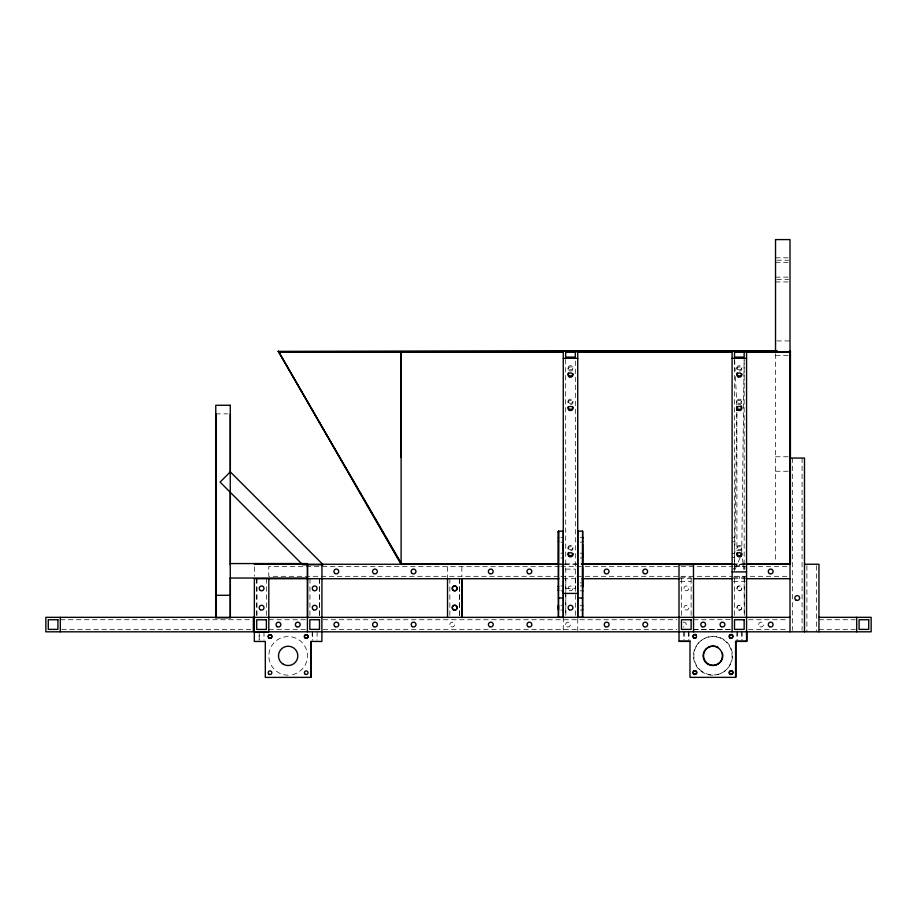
<?xml version="1.0" encoding="UTF-8"?>
<svg xmlns="http://www.w3.org/2000/svg" width="917" height="917" viewBox="0 0 917 917"><rect width="100%" height="100%" fill="white"/><g stroke="black" fill="none" stroke-linecap="round" stroke-linejoin="round"><path stroke-width="0.69" stroke-dasharray="4.58 3.44" d="M741.738 553.559L743.504 409.784M743.527 408.363L744.123 359.957M734.528 569.285L736.855 411.527L736.913 550.716M735.056 569.434L741.108 555.37M775.53 257.815L788.689 257.815M776.848 260.233L788.689 260.233M775.53 262.652L788.689 262.652M775.53 277.129L788.689 277.129M776.848 279.536L788.689 279.536M775.53 281.955L788.689 281.955M776.848 340.941L790.007 340.941M775.53 355.418L788.689 355.418M215.873 413.854L227.714 413.854M775.53 456.769L790.007 456.769M775.53 471.246L788.689 471.246M560.895 537.293L563.313 537.293M580.209 537.293L582.616 537.293M732.087 537.614L734.506 537.614M732.087 541.798L734.506 541.798M580.197 542.119L582.616 542.119M560.895 542.119L563.313 542.119M560.883 553.169L563.29 553.169M580.186 553.169L582.593 553.169M732.087 553.49L734.506 553.49M732.087 557.674L734.506 557.674M560.883 557.995L563.29 557.995M580.186 557.995L582.593 557.995M559.989 563.944L564.287 563.944M565.457 563.944L577.16 563.944M733.164 563.944L745.51 563.944M559.989 564.242L564.287 564.242M564.585 564.242L577.16 564.242M732.087 564.242L745.51 564.242M732.087 564.654L745.349 564.677M734.506 565.835L744.157 565.835L745.12 568.265M559.462 566.66L268.761 566.66L268.761 576.312L559.462 576.312M560.883 566.66L583.797 566.66M585.229 566.66L679.738 566.66M681.171 566.66L732.729 566.66M734.162 566.66L788.574 566.66M565.674 569.113L575.326 569.113M560.883 576.312L583.797 576.312M585.229 576.312L679.738 576.312M681.171 576.312L732.729 576.312M734.162 576.312L790.007 576.312M680.414 577.217L690.948 577.217M733.497 577.217L745.349 577.217M563.267 578.719L577.836 578.719M679.05 578.719L693.573 578.719M733.405 578.719L746.667 578.719M680.322 581.538L690.845 581.538M733.405 581.538L745.257 581.538M580.152 582.845L582.57 582.845M560.86 585.963L563.267 585.963M580.163 585.963L582.582 585.963M565.674 588.565L575.326 588.565L575.326 359.418M560.86 590.789L563.267 590.789M580.163 590.789L582.582 590.789M560.86 605.266L563.267 605.266M580.163 605.266L582.582 605.266M580.163 610.092L582.582 610.092M560.86 610.092L563.267 610.092M60.327 619.743L251.957 619.743M268.807 619.743L307.459 619.743M323.22 619.743L676.884 619.743M693.539 619.743L730.757 619.686M748.478 619.743L788.574 619.743M818.961 619.743L855.274 619.743M693.573 629.349L730.757 629.349M61.76 629.394L251.957 629.394M268.807 629.394L307.459 629.394M323.22 629.394L676.884 629.394M693.539 629.394L730.711 629.394M748.478 629.394L788.574 629.394M818.961 629.394L855.274 629.394M733.543 568.288L734.506 570.706M742.483 558.831L743.974 569.388M734.632 359.9L735.17 371.041M735.445 376.612L736.913 407.263M816.554 565.651L816.554 631.813M806.903 565.651L806.903 631.813M802.077 458.064L802.077 630.392M792.414 458.064L792.414 630.392M775.53 354.008L775.53 561.387M744.306 578.719L744.306 615.903M744.157 359.407L744.157 569.491M744.157 576.312L744.214 615.903M742.117 631.538L742.117 639.814M741.738 367.797L741.738 369.001A2.419 2.086 0 0 1 738.128 370.812A2.419 2.086 0 0 1 738.128 367.19A2.419 2.086 0 0 1 741.738 369.001M741.738 401.233A2.419 2.086 0 0 1 738.128 403.044A2.419 2.086 0 0 1 738.128 399.422A2.419 2.086 0 0 1 741.738 401.233L741.738 402.437A2.419 2.086 0 0 1 738.128 404.248A2.419 2.086 0 0 1 738.128 400.626A2.419 2.086 0 0 1 741.738 402.437M741.738 547.529A2.419 2.086 0 0 1 738.128 549.329A2.419 2.086 0 0 1 738.128 545.718A2.419 2.086 0 0 1 741.738 547.529L741.738 548.733M741.738 631.756L741.738 640.032M739.331 564.242L739.331 566.66M739.331 576.312L739.331 578.719M737.291 631.538L737.291 639.814M736.913 367.797L736.913 369.001M736.913 401.233L736.913 402.437M736.913 631.756L736.913 640.032M734.506 359.407L734.506 569.491M734.655 578.719L734.551 615.903M691.12 578.719L691.12 615.903M689.022 631.584L689.022 639.814M688.656 631.813L688.656 640.043M684.197 631.584L684.197 639.814M683.83 631.813L683.83 640.043M681.469 578.719L681.469 615.903M577.744 618.643L577.744 630.495M575.475 578.719L575.475 615.903M572.919 367.797A2.419 2.086 0 0 1 569.297 369.608A2.419 2.086 0 0 1 569.297 365.986A2.419 2.086 0 0 1 572.919 367.797L572.919 369.001M572.919 401.233L572.919 402.437A2.419 2.086 0 0 1 569.297 404.248A2.419 2.086 0 0 1 569.297 400.626A2.419 2.086 0 0 1 572.919 402.437M572.919 547.529L572.919 548.733A2.419 2.086 0 0 1 569.297 550.544A2.419 2.086 0 0 1 569.297 546.922A2.419 2.086 0 0 1 572.919 548.733M568.093 367.797L568.093 369.001M568.093 401.233L568.093 402.437M568.093 547.529L568.093 548.733M565.823 578.719L565.823 615.903M565.674 359.418L565.732 615.903M563.267 617.336L563.267 630.495M461.859 566.878L461.859 576.094M459.6 578.719L459.6 615.903M459.497 578.719L459.497 615.903M449.846 578.719L449.846 615.903M447.381 566.878L447.381 578.719M319.632 578.719L319.632 615.903M319.54 578.719L319.54 615.903M317.11 631.756L317.064 640.089M312.284 631.756L312.284 640.032M312.238 631.813L312.238 640.089M309.98 578.719L309.889 615.903M266.538 578.719L266.538 615.903M263.981 631.87L263.981 640.089M256.886 578.719L256.886 615.903M256.794 578.719L256.794 615.903M254.376 566.878L254.376 576.094M683.245 622.242A2.419 2.419 0 0 1 686.283 624.569A2.419 2.419 0 0 1 683.245 626.907M712.784 675.199A19.303 19.303 0 0 1 695.865 646.6A19.303 19.303 0 0 1 729.072 645.522A19.303 19.303 0 0 1 714.045 675.153M288.156 675.199A19.303 19.303 0 0 1 271.226 646.6A19.303 19.303 0 0 1 304.433 645.522A19.303 19.303 0 0 1 289.405 675.153M259.19 640.043L259.19 631.813L259.156 640.089M566.832 626.666A2.419 2.419 0 0 0 570.454 624.569A2.419 2.419 0 0 0 566.832 622.483A2.419 2.419 0 0 0 566.832 626.666M759.884 626.666A2.419 2.419 0 0 0 763.506 624.569A2.419 2.419 0 0 0 759.884 622.483A2.419 2.419 0 0 0 759.884 626.666M451.004 626.666A2.419 2.419 0 0 0 454.614 624.569A2.419 2.419 0 0 0 451.004 622.483A2.419 2.419 0 0 0 451.004 626.666M738.242 590.468A2.419 2.419 0 0 0 741.864 588.37A2.419 2.419 0 0 0 738.242 586.284A2.419 2.419 0 0 0 738.151 590.468A2.419 2.419 0 0 0 741.773 588.37A2.419 2.419 0 0 0 738.151 586.284A2.419 2.419 0 0 0 738.242 590.468M738.242 609.771A2.419 2.419 0 0 0 741.864 607.684A2.419 2.419 0 0 0 738.242 605.587A2.419 2.419 0 0 0 738.151 609.771A2.419 2.419 0 0 0 741.773 607.684A2.419 2.419 0 0 0 738.151 605.587A2.419 2.419 0 0 0 738.242 609.771M685.159 590.468A2.419 2.419 0 0 0 688.77 588.37A2.419 2.419 0 0 0 685.159 586.284A2.419 2.419 0 0 0 685.159 590.468M685.159 609.771A2.419 2.419 0 0 0 688.77 607.684A2.419 2.419 0 0 0 685.159 605.587A2.419 2.419 0 0 0 685.159 609.771M569.319 590.468A2.419 2.419 0 0 0 572.942 588.37A2.419 2.419 0 0 0 569.319 586.284A2.419 2.419 0 0 0 569.319 590.468M699.511 669.318A19.303 19.303 0 0 0 731.8 660.664A19.303 19.303 0 0 0 708.165 637.017A19.303 19.303 0 0 0 699.511 669.318M568.792 370.479A2.419 2.086 0 0 0 572.838 369.54A2.419 2.086 0 0 0 569.881 366.983A2.419 2.086 0 0 0 568.792 370.479M568.792 548.996A2.419 2.086 0 0 0 572.838 548.068A2.419 2.086 0 0 0 569.881 545.5A2.419 2.086 0 0 0 568.792 548.996M568.792 402.712A2.419 2.086 0 0 0 572.838 401.772A2.419 2.086 0 0 0 569.881 399.216A2.419 2.086 0 0 0 568.792 402.712M737.623 550.211A2.419 2.086 0 0 0 741.658 549.272A2.419 2.086 0 0 0 738.701 546.715A2.419 2.086 0 0 0 737.623 550.211M737.623 369.276A2.419 2.086 0 0 0 741.658 368.336A2.419 2.086 0 0 0 738.701 365.78A2.419 2.086 0 0 0 737.623 369.276"/><path stroke-width="1.38" d="M558.442 608.303L558.442 607.054M558.442 589.001L558.442 587.751M558.442 609.381L558.442 605.346M558.442 564.242L558.487 531.149L558.442 598.022L563.267 598.033L563.313 531.149L558.487 531.149L558.442 532.892M577.744 351.073L577.744 617.336L582.57 617.336L582.582 609.392L582.627 531.149L577.802 531.149L577.744 598.022L582.57 598.033M558.442 590.078L558.442 590.789L558.442 589.585M558.442 586.662L558.442 586.043L558.442 587.167M558.487 541.798L558.476 540.915M558.487 537.614L558.487 538.497M563.267 598.033L563.267 617.336L558.442 617.336L558.487 598.022M563.302 549.982L563.313 544.274M577.744 617.336L577.802 598.022M582.57 617.336L582.627 531.149M582.57 583.544L582.57 587.167L582.57 567.348M582.582 564.242L582.616 544.274M582.616 542.039L582.616 540.915M582.616 538.004L582.616 537.293L582.616 538.497M582.57 582.341L582.582 578.719M582.57 591.614L582.582 590.078M740.558 556.653L741.738 553.559M562.855 351.968L278.734 352.266L279.261 351.968M401.119 564.242L401.646 563.944L278.31 351.234L401.119 564.242L401.119 351.968M776.951 350.775L278.31 351.532L776.951 351.073M789.812 351.073L790.42 351.073L790.42 564.242L746.048 564.242M577.16 351.968L731.732 351.968M746.048 351.968L790.42 351.968M278.734 352.266L562.855 352.266M577.16 352.266L731.732 352.266M746.048 352.266L790.42 352.266M563.267 358.318L577.744 358.318M732.087 358.318L746.564 358.318M790.007 458.064L804.484 458.064L804.484 631.813M230.259 563.565L307.516 563.565L307.516 578.042M558.556 563.944L401.119 563.944L278.31 351.234M581.458 563.944L731.732 563.944M746.048 563.944L790.42 563.944M254.376 564.242L302.358 564.242M558.98 564.242L307.47 564.242L307.413 631.813M581.458 564.242L732.087 564.242M804.484 564.242L818.961 564.242L818.961 631.813M693.481 564.677L679.004 564.677L679.004 641.419L689.985 641.419L689.985 677.365L735.583 677.365L735.583 641.419L746.564 641.419L746.564 351.073M732.087 571.91L746.564 571.91M230.259 578.042L307.619 578.042M558.98 578.719L254.376 578.719L254.33 641.464L265.311 641.464L265.311 677.411L310.955 677.365L310.955 641.407L321.89 641.464L321.947 564.242M582.02 578.719L679.05 578.719M693.481 578.719L732.144 578.719M746.564 578.719L790.007 578.719M577.744 593.425L563.267 593.425L563.267 351.073M215.77 595.282L230.259 595.282M253.837 617.336L45.85 617.336L45.85 631.813L253.379 631.813L253.379 617.336M254.33 617.382L790.007 617.336M818.961 617.336L871.15 617.336L871.15 631.813L254.33 631.813L268.807 631.87L268.807 578.719M679.371 641.189L690.352 641.189M582.582 605.346L582.582 606.469M582.582 610.092L582.57 608.888M558.442 605.266L558.442 606.469M558.442 610.011L558.442 608.888M582.604 553.879L582.604 554.957M582.593 557.295L582.593 556.206M401.119 457.48L401.096 352.266M856.673 617.336L856.673 631.813M790.007 631.813L790.007 239.589L775.53 239.589L775.53 352.781M789.812 352.266L789.812 564.242M746.942 631.538L746.942 641.189L735.961 641.189L735.961 677.136M732.087 351.073L732.144 631.813M693.481 564.242L693.539 631.813M563.313 591.591L563.313 617.336M558.487 531.149L558.442 617.336M461.95 578.719L461.95 617.336M461.859 578.719L461.859 617.336M447.53 578.719L447.53 617.336M310.909 641.464L310.909 677.411M307.562 578.719L307.562 617.336M230.35 413.854L230.35 472.324M230.35 492.28L230.35 565.01M230.35 577.836L230.35 617.771M215.873 413.854L215.873 617.771M60.327 617.336L60.327 631.813M722.481 653.168A9.651 9.651 0 0 1 713.162 665.318A9.651 9.651 0 0 1 703.832 653.168A9.651 9.651 0 0 1 717.988 647.31M696.622 671.531A1.811 1.811 0 0 1 695.969 674.006A1.811 1.811 0 0 1 693.493 673.342A1.811 1.811 0 0 1 694.158 670.866M695.969 670.866A1.811 1.811 0 0 1 696.335 671.152M696.335 637.521A1.811 1.811 0 0 1 693.779 637.521A1.811 1.811 0 0 1 693.779 634.954A1.811 1.811 0 0 1 696.335 634.954M732.534 634.954A1.811 1.811 0 0 1 731.869 637.934A1.811 1.811 0 0 1 729.451 636.077A1.811 1.811 0 0 1 732.156 634.667M732.156 670.866A1.811 1.811 0 0 1 732.637 673.594A1.811 1.811 0 0 1 729.875 673.594A1.811 1.811 0 0 1 730.356 670.866M572.919 373.827A2.419 2.086 0 0 1 569.881 375.844A2.419 2.086 0 0 1 568.414 372.783M572.838 406.724A2.419 2.086 0 0 1 570.5 409.36A2.419 2.086 0 0 1 568.173 406.724M572.919 553.559A2.419 2.086 0 0 1 569.881 555.576A2.419 2.086 0 0 1 568.414 552.515M741.738 373.827A2.419 2.086 0 0 1 738.701 375.844A2.419 2.086 0 0 1 737.245 372.783M741.658 406.724A2.419 2.086 0 0 1 739.331 409.36A2.419 2.086 0 0 1 736.993 406.724M741.039 405.784A2.419 2.086 0 0 1 741.417 406.22M741.658 554.097A2.419 2.086 0 0 1 738.403 555.484A2.419 2.086 0 0 1 737.245 552.515M736.913 407.263L736.878 410.105L736.913 407.263M230.305 471.865L220.069 482.101L302.736 564.78L323.208 564.78L230.305 471.865M575.326 352.288L565.674 352.288L565.674 357.114L575.326 357.114L575.326 352.288M744.157 352.288L734.506 352.288L734.506 357.114L744.157 357.114L744.157 352.288M230.259 405.268L215.77 405.268L215.77 617.771L230.259 617.771L230.259 405.268M57.92 619.743L48.269 619.743L48.269 629.394L57.92 629.394L57.92 619.743M266.389 619.8L256.737 619.8L256.737 629.452L266.389 629.452L266.389 619.8M319.483 619.743L309.831 619.743L309.831 629.394L319.483 629.394L319.483 619.743M691.12 619.743L681.469 619.743L681.469 629.394L691.12 629.394L691.12 619.743M744.157 619.743L734.506 619.743L734.506 629.394L744.157 629.394L744.157 619.743M868.731 619.743L859.08 619.743L859.08 629.394L868.731 629.394L868.731 619.743M769.489 626.666A2.419 2.419 0 0 0 773.111 624.569A2.419 2.419 0 0 0 769.489 622.483A2.419 2.419 0 0 0 769.489 626.666M605.438 626.666A2.419 2.419 0 0 0 609.06 624.569A2.419 2.419 0 0 0 605.438 622.483A2.419 2.419 0 0 0 605.438 626.666M644.055 626.666A2.419 2.419 0 0 0 647.666 624.569A2.419 2.419 0 0 0 644.055 622.483A2.419 2.419 0 0 0 644.055 626.666M528.215 626.666A2.419 2.419 0 0 0 531.837 624.569A2.419 2.419 0 0 0 528.215 622.483A2.419 2.419 0 0 0 528.215 626.666M489.609 626.666A2.419 2.419 0 0 0 493.231 624.569A2.419 2.419 0 0 0 489.609 622.483A2.419 2.419 0 0 0 489.609 626.666M412.386 626.666A2.419 2.419 0 0 0 416.009 624.569A2.419 2.419 0 0 0 412.386 622.483A2.419 2.419 0 0 0 412.386 626.666M373.781 626.666A2.419 2.419 0 0 0 377.403 624.569A2.419 2.419 0 0 0 373.781 622.483A2.419 2.419 0 0 0 373.781 626.666M335.163 626.666A2.419 2.419 0 0 0 338.786 624.569A2.419 2.419 0 0 0 335.163 622.483A2.419 2.419 0 0 0 335.163 626.666M796.036 600.119A2.419 2.419 0 0 0 799.658 598.022A2.419 2.419 0 0 0 796.036 595.935A2.419 2.419 0 0 0 796.036 600.119M644.009 573.572A2.419 2.419 0 0 0 647.631 571.486A2.419 2.419 0 0 0 644.009 569.388A2.419 2.419 0 0 0 644.009 573.572M605.403 573.572A2.419 2.419 0 0 0 609.014 571.486A2.419 2.419 0 0 0 605.403 569.388A2.419 2.419 0 0 0 605.403 573.572M528.181 573.572A2.419 2.419 0 0 0 531.803 571.486A2.419 2.419 0 0 0 528.181 569.388A2.419 2.419 0 0 0 528.181 573.572M489.563 573.572A2.419 2.419 0 0 0 493.186 571.486A2.419 2.419 0 0 0 489.563 569.388A2.419 2.419 0 0 0 489.563 573.572M412.352 573.572A2.419 2.419 0 0 0 415.963 571.486A2.419 2.419 0 0 0 412.352 569.388A2.419 2.419 0 0 0 412.352 573.572M373.735 573.572A2.419 2.419 0 0 0 377.357 571.486A2.419 2.419 0 0 0 373.735 569.388A2.419 2.419 0 0 0 373.735 573.572M335.129 573.572A2.419 2.419 0 0 0 338.74 571.486A2.419 2.419 0 0 0 335.129 569.388A2.419 2.419 0 0 0 335.129 573.572M769.489 573.572A2.419 2.419 0 0 0 773.111 571.486A2.419 2.419 0 0 0 769.489 569.388A2.419 2.419 0 0 0 769.489 573.572M313.476 590.468A2.419 2.419 0 0 0 317.099 588.37A2.419 2.419 0 0 0 313.476 586.284A2.419 2.419 0 0 0 313.476 590.468M313.476 609.771A2.419 2.419 0 0 0 317.099 607.684A2.419 2.419 0 0 0 313.476 605.587A2.419 2.419 0 0 0 313.476 609.771M260.382 590.468A2.419 2.419 0 0 0 264.004 588.37A2.419 2.419 0 0 0 260.382 586.284A2.419 2.419 0 0 0 260.382 590.468M260.382 609.771A2.419 2.419 0 0 0 264.004 607.684A2.419 2.419 0 0 0 260.382 605.587A2.419 2.419 0 0 0 260.382 609.771M701.975 626.689A2.419 2.419 0 0 0 705.597 624.603A2.419 2.419 0 0 0 701.975 622.505A2.419 2.419 0 0 0 701.975 626.689M721.289 626.689A2.419 2.419 0 0 0 724.9 624.603A2.419 2.419 0 0 0 721.289 622.505A2.419 2.419 0 0 0 721.289 626.689M569.319 609.771A2.419 2.419 0 0 0 572.942 607.684A2.419 2.419 0 0 0 569.319 605.587A2.419 2.419 0 0 0 569.319 609.771M453.537 590.468A2.419 2.419 0 0 0 457.159 588.37A2.419 2.419 0 0 0 453.537 586.284A2.419 2.419 0 0 0 453.434 590.468A2.419 2.419 0 0 0 457.056 588.37A2.419 2.419 0 0 0 453.434 586.284A2.419 2.419 0 0 0 453.537 590.468M453.537 609.771A2.419 2.419 0 0 0 457.159 607.684A2.419 2.419 0 0 0 453.537 605.587A2.419 2.419 0 0 0 453.434 609.771A2.419 2.419 0 0 0 457.056 607.684A2.419 2.419 0 0 0 453.434 605.587A2.419 2.419 0 0 0 453.537 609.771M296.558 626.689A2.419 2.419 0 0 0 300.18 624.603A2.419 2.419 0 0 0 296.558 622.505A2.419 2.419 0 0 0 296.558 626.689M277.255 626.689A2.419 2.419 0 0 0 280.866 624.603A2.419 2.419 0 0 0 277.255 622.505A2.419 2.419 0 0 0 277.255 626.689M707.958 664.252A9.651 9.651 0 0 0 722.436 655.896A9.651 9.651 0 0 0 707.958 647.528A9.651 9.651 0 0 0 707.958 664.252M693.779 674.224A1.811 1.811 0 0 0 696.496 672.665A1.811 1.811 0 0 0 693.779 671.095A1.811 1.811 0 0 0 693.779 674.224M693.779 638.026A1.811 1.811 0 0 0 696.496 636.467A1.811 1.811 0 0 0 693.779 634.896A1.811 1.811 0 0 0 693.779 638.026M729.978 638.026A1.811 1.811 0 0 0 732.694 636.467A1.811 1.811 0 0 0 729.978 634.896A1.811 1.811 0 0 0 729.978 638.026M729.978 674.224A1.811 1.811 0 0 0 732.694 672.665A1.811 1.811 0 0 0 729.978 671.095A1.811 1.811 0 0 0 729.978 674.224M569.297 376.841A2.419 2.086 0 0 0 572.919 375.042A2.419 2.086 0 0 0 569.297 373.23A2.419 2.086 0 0 0 569.297 376.841M569.297 410.289A2.419 2.086 0 0 0 572.919 408.478A2.419 2.086 0 0 0 569.297 406.667A2.419 2.086 0 0 0 569.297 410.289M568.792 556.241A2.419 2.086 0 0 0 572.838 555.301A2.419 2.086 0 0 0 569.881 552.745A2.419 2.086 0 0 0 568.792 556.241M283.33 664.252A9.651 9.651 0 0 0 297.807 655.884A9.651 9.651 0 0 0 283.33 647.528A9.651 9.651 0 0 0 283.33 664.252M269.105 674.282A1.811 1.811 0 0 0 271.822 672.711A1.811 1.811 0 0 0 269.105 671.141A1.811 1.811 0 0 0 269.105 674.282M269.105 638.083A1.811 1.811 0 0 0 271.822 636.513A1.811 1.811 0 0 0 269.151 634.896A1.811 1.811 0 0 0 269.105 638.083A1.811 1.811 0 0 0 271.868 636.455A1.811 1.811 0 0 0 269.105 634.942A1.811 1.811 0 0 0 269.151 638.026M305.304 638.083A1.811 1.811 0 0 0 308.02 636.513A1.811 1.811 0 0 0 305.35 634.896A1.811 1.811 0 0 0 305.304 638.083A1.811 1.811 0 0 0 308.066 636.455A1.811 1.811 0 0 0 305.304 634.942A1.811 1.811 0 0 0 305.35 638.026M305.304 674.282A1.811 1.811 0 0 0 308.02 672.711A1.811 1.811 0 0 0 305.304 671.141A1.811 1.811 0 0 0 305.304 674.282M737.623 556.241A2.419 2.086 0 0 0 741.658 555.301A2.419 2.086 0 0 0 738.701 552.745A2.419 2.086 0 0 0 737.623 556.241M738.128 376.841A2.419 2.086 0 0 0 741.738 375.042A2.419 2.086 0 0 0 738.128 373.23A2.419 2.086 0 0 0 738.128 376.841M738.128 410.289A2.419 2.086 0 0 0 741.738 408.478A2.419 2.086 0 0 0 738.128 406.667A2.419 2.086 0 0 0 738.128 410.289"/></g></svg>
